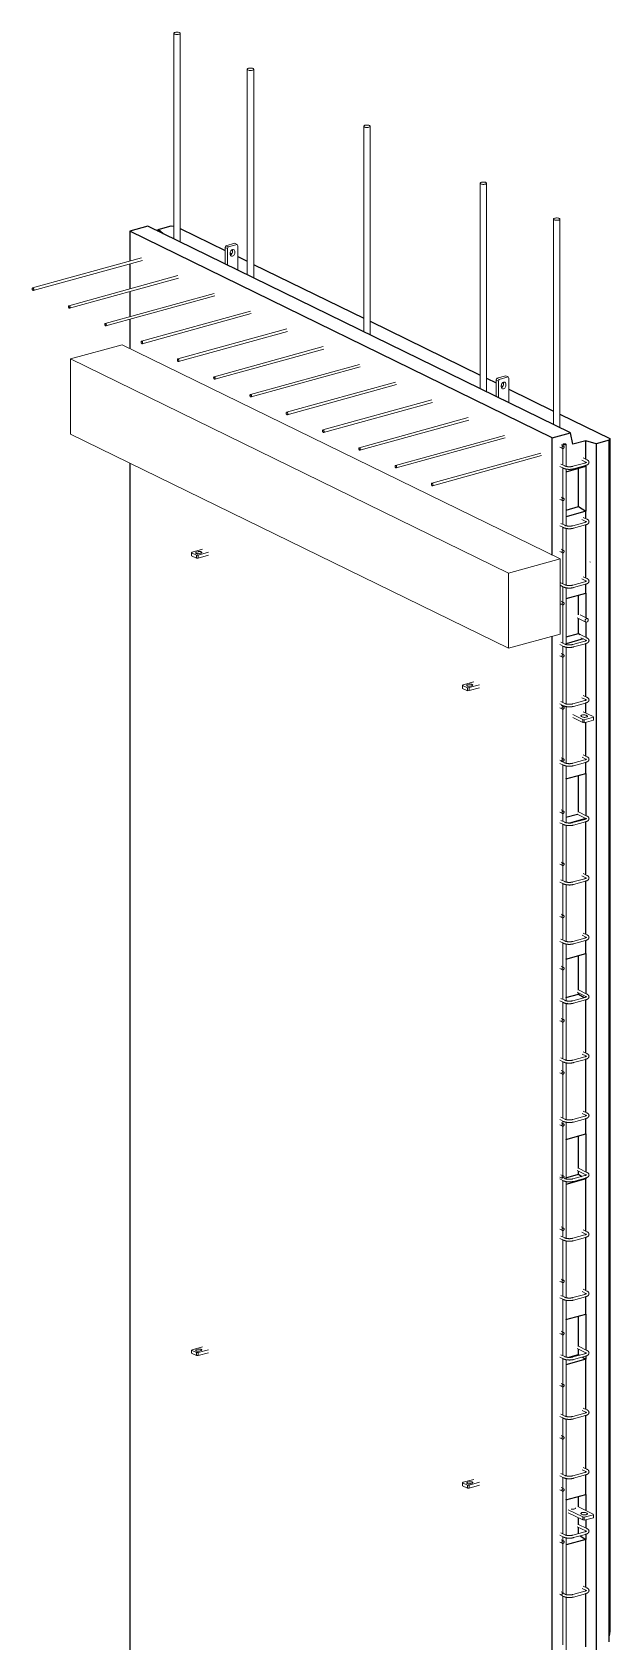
# Model space of a CAD drawing. Header units: millimetres. Extents: x 8908 to 30006, y -2054 to 18539.
# Drawn here: x 23702 to 25489, y 2677 to 7659 of the extents above; entities that cross this region are included whole.
import ezdxf

# ---------------------------------------------------------------- set-up
doc = ezdxf.new("R2010")
doc.units = ezdxf.units.MM
for name, color, linetype, lineweight in [('A-GENM', 13, 'Continuous', 18), ('A-WALL', 113, 'Continuous', 25), ('S-BEAM', 12, 'Continuous', 18), ('S-RBAR', 171, 'Continuous', 18)]:
    doc.layers.add(name, color=color, linetype=linetype, lineweight=lineweight)

# ---------------------------------------------------------------- blocks, each defined once
blk = doc.blocks.new('Rebar Bar - Part 1534017773-431004-3D Ortho')
at = {"layer": 'S-RBAR'}
for p, q in [((17723.4, 6315.1), (17734.9, 6309.5)), ((17738.4, 6316.7), (17726.9, 6322.3))]:
    blk.add_line(p, q, dxfattribs=at)
blk = doc.blocks.new('Rebar Bar - Part 2227165887-431004-3D Ortho')
at = {"layer": 'S-RBAR'}
for points in [[(17734.9, 6309.5, 0), (17735.5, 6309.2, 0), (17736.2, 6308.9, 0), (17736.8, 6308.7, 0), (17737.5, 6308.4, 0), (17738.2, 6308.2, 0), (17738.8, 6308, 0), (17739.6, 6307.8, 0), (17740.3, 6307.6, 0), (17741, 6307.4, 0), (17741.8, 6307.2, 0), (17742.6, 6307, 0), (17743.3, 6306.9, 0), (17744.1, 6306.8, 0), (17745, 6306.6, 0), (17745.8, 6306.5, 0), (17746.6, 6306.4, 0), (17747.4, 6306.4, 0), (17748.3, 6306.3, 0), (17749.1, 6306.2, 0), (17750, 6306.2, 0), (17750.8, 6306.2, 0), (17751.7, 6306.1, 0), (17752.5, 6306.1, 0), (17753.4, 6306.1, 0), (17754.3, 6306.1, 0), (17755.1, 6306.2, 0), (17756, 6306.2, 0), (17756.8, 6306.3, 0), (17757.7, 6306.3, 0), (17758.5, 6306.4, 0), (17759.3, 6306.5, 0), (17760.1, 6306.6, 0), (17761, 6306.7, 0), (17761.8, 6306.9, 0), (17762.5, 6307, 0), (17763.3, 6307.2, 0), (17764.1, 6307.3, 0), (17764.8, 6307.5, 0), (17765.6, 6307.7, 0), (17765.8, 6307.7, 0)], [(17738.4, 6316.7, 0), (17738.8, 6316.5, 0), (17739.2, 6316.3, 0), (17739.7, 6316.1, 0), (17740.1, 6315.9, 0), (17740.6, 6315.8, 0), (17741.2, 6315.6, 0), (17741.7, 6315.5, 0), (17742.3, 6315.3, 0), (17742.9, 6315.2, 0), (17743.5, 6315, 0), (17744.1, 6314.9, 0), (17744.7, 6314.8, 0), (17745.4, 6314.7, 0), (17746.1, 6314.6, 0), (17746.8, 6314.5, 0), (17747.5, 6314.4, 0), (17748.2, 6314.3, 0), (17748.9, 6314.3, 0), (17749.6, 6314.2, 0), (17750.3, 6314.2, 0), (17751.1, 6314.1, 0), (17751.8, 6314.1, 0), (17752.6, 6314.1, 0), (17753.3, 6314.1, 0), (17754, 6314.1, 0), (17754.8, 6314.2, 0), (17755.5, 6314.2, 0), (17756.2, 6314.2, 0), (17757, 6314.3, 0), (17757.7, 6314.4, 0), (17758.4, 6314.5, 0), (17759.1, 6314.5, 0), (17759.7, 6314.6, 0), (17760.4, 6314.7, 0), (17761.1, 6314.9, 0), (17761.7, 6315, 0), (17762.3, 6315.1, 0), (17762.9, 6315.3, 0), (17763.5, 6315.4, 0), (17763.6, 6315.5, 0)]]:
    blk.add_polyline3d(points, dxfattribs=at)
blk = doc.blocks.new('Rebar Bar - Part 3241041724-431004-3D Ortho')
at = {"layer": 'S-RBAR'}
for p, q in [((17800.5, 6325.6), (17763.6, 6315.5)), ((17765.8, 6307.7), (17802.6, 6317.9))]:
    blk.add_line(p, q, dxfattribs=at)
blk = doc.blocks.new('Rebar Bar - Part 2227165887-V1-3D Ortho')
at = {"layer": 'S-RBAR'}
for points in [[(17807.3, 6335.7, 0), (17807.9, 6335.4, 0), (17808.5, 6335.1, 0), (17809, 6334.7, 0), (17809.5, 6334.4, 0), (17810.1, 6334, 0), (17810.6, 6333.6, 0), (17811, 6333.2, 0), (17811.5, 6332.7, 0), (17811.9, 6332.2, 0), (17812.3, 6331.7, 0), (17812.6, 6331.1, 0), (17812.9, 6330.5, 0), (17813.2, 6329.9, 0), (17813.4, 6329.2, 0), (17813.5, 6328.5, 0), (17813.6, 6327.7, 0), (17813.5, 6327, 0), (17813.4, 6326.3, 0), (17813.2, 6325.6, 0), (17813, 6325, 0), (17812.7, 6324.3, 0), (17812.4, 6323.8, 0), (17812, 6323.2, 0), (17811.6, 6322.7, 0), (17811.1, 6322.3, 0), (17810.7, 6321.8, 0), (17810.2, 6321.4, 0), (17809.7, 6321, 0), (17809.1, 6320.7, 0), (17808.6, 6320.3, 0), (17808, 6320, 0), (17807.4, 6319.7, 0), (17806.8, 6319.4, 0), (17806.2, 6319.2, 0), (17805.6, 6318.9, 0), (17804.9, 6318.6, 0), (17804.2, 6318.4, 0), (17803.5, 6318.2, 0), (17802.8, 6318, 0), (17802.6, 6317.9, 0)], [(17805.6, 6327.2, 0), (17805.6, 6327.3, 0), (17805.5, 6327.3, 0), (17805.4, 6327.4, 0), (17805.3, 6327.6, 0), (17805.1, 6327.7, 0), (17804.9, 6327.9, 0), (17804.6, 6328, 0), (17804.3, 6328.2, 0), (17804, 6328.4, 0), (17803.8, 6328.5, 0)], [(17805.7, 6328.1, 0), (17805.6, 6328.1, 0), (17805.6, 6328.1, 0), (17805.5, 6328, 0), (17805.4, 6327.9, 0), (17805.3, 6327.8, 0), (17805.1, 6327.6, 0), (17804.9, 6327.5, 0), (17804.6, 6327.3, 0), (17804.3, 6327.1, 0), (17804, 6327, 0), (17803.7, 6326.8, 0), (17803.3, 6326.6, 0), (17802.9, 6326.4, 0), (17802.4, 6326.3, 0), (17801.9, 6326.1, 0), (17801.4, 6325.9, 0), (17800.9, 6325.8, 0), (17800.5, 6325.6, 0)]]:
    blk.add_polyline3d(points, dxfattribs=at)
blk = doc.blocks.new('Rebar Bar - Part 3098984773-431004-3D Ortho')
at = {"layer": 'S-RBAR'}
for p, q in [((17791.8, 6334.4), (17803.8, 6328.5)), ((17807.3, 6335.7), (17795.8, 6341.3))]:
    blk.add_line(p, q, dxfattribs=at)
blk = doc.blocks.new('Rebar Bar - Part 1534017773-V2-3D Ortho')
at = {"layer": 'S-RBAR'}
for p, q in [((17724, 5947.2), (17734.9, 5941.8)), ((17738.4, 5949), (17726.9, 5954.7))]:
    blk.add_line(p, q, dxfattribs=at)
blk = doc.blocks.new('Rebar Bar - Part 3098984773-V3-3D Ortho')
at = {"layer": 'S-RBAR'}
for p, q in [((17807.3, 5784.2), (17781.6, 5796.8)), ((17788.2, 5784.7), (17803.8, 5777))]:
    blk.add_line(p, q, dxfattribs=at)
blk = doc.blocks.new('Rebar Bar - Part 3098984773-V4-3D Ortho')
at = {"layer": 'S-RBAR'}
for p, q in [((17792.3, 5415.1), (17803.8, 5409.4)), ((17807.3, 5416.6), (17795.8, 5422.2))]:
    blk.add_line(p, q, dxfattribs=at)
blk = doc.blocks.new('Rebar Bar - Part 3098984773-V5-3D Ortho')
at = {"layer": 'S-RBAR'}
for p, q in [((17777.2, 5238.6), (17803.8, 5225.6)), ((17807.3, 5232.8), (17780.8, 5245.8))]:
    blk.add_line(p, q, dxfattribs=at)
blk = doc.blocks.new('Rebar Bar - Part 1534017773-V6-3D Ortho')
at = {"layer": 'S-RBAR'}
for p, q in [((17723.4, 4109.3), (17734.9, 4103.7)), ((17738.4, 4110.9), (17732.9, 4113.6))]:
    blk.add_line(p, q, dxfattribs=at)
blk = doc.blocks.new('Rebar Bar - Part 1534017773-V7-3D Ortho')
at = {"layer": 'S-RBAR'}
for p, q in [((17723.4, 2822.6), (17734.9, 2817)), ((17738.4, 2824.1), (17732.5, 2827.1))]:
    blk.add_line(p, q, dxfattribs=at)
blk = doc.blocks.new('Rebar Bar - Part 864883769-431004-3D Ortho')
at = {"layer": 'S-RBAR'}
for p, q in [((17664.4, 6356.4), (17327.1, 6263.2)), ((17329.2, 6255.5), (17666.6, 6348.7))]:
    blk.add_line(p, q, dxfattribs=at)
for points in [[(17330.6, 6258.1, 0), (17330.5, 6259.1, 0), (17330.3, 6260.2, 0), (17329.9, 6261.1, 0), (17329.4, 6262, 0), (17328.8, 6262.6, 0), (17328.2, 6263, 0), (17327.6, 6263.2, 0), (17327, 6263.1, 0), (17326.5, 6262.8, 0), (17326.1, 6262.2, 0), (17325.9, 6261.4, 0), (17325.8, 6260.5, 0)], [(17325.8, 6260.5, 0), (17325.9, 6259.5, 0), (17326.1, 6258.5, 0), (17326.5, 6257.5, 0), (17327, 6256.7, 0), (17327.6, 6256, 0), (17328.2, 6255.6, 0), (17328.8, 6255.4, 0), (17329.4, 6255.5, 0), (17329.9, 6255.9, 0), (17330.3, 6256.4, 0), (17330.5, 6257.2, 0), (17330.6, 6258.1, 0)]]:
    blk.add_polyline3d(points, dxfattribs=at)
blk = doc.blocks.new('Rebar Bar - Part 864883769-V11-3D Ortho')
at = {"layer": 'S-RBAR'}
for p, q in [((17215.3, 6576.2), (16878, 6483)), ((16880.1, 6475.3), (17217.6, 6568.5))]:
    blk.add_line(p, q, dxfattribs=at)
for points in [[(16881.5, 6477.9, 0), (16881.4, 6478.9, 0), (16881.2, 6480, 0), (16880.8, 6480.9, 0), (16880.3, 6481.8, 0), (16879.7, 6482.4, 0), (16879.1, 6482.8, 0), (16878.4, 6483, 0), (16877.9, 6482.9, 0), (16877.4, 6482.6, 0), (16877, 6482, 0), (16876.7, 6481.2, 0), (16876.7, 6480.3, 0)], [(16876.7, 6480.3, 0), (16876.7, 6479.3, 0), (16877, 6478.3, 0), (16877.4, 6477.3, 0), (16877.9, 6476.5, 0), (16878.4, 6475.8, 0), (16879.1, 6475.4, 0), (16879.7, 6475.2, 0), (16880.3, 6475.3, 0), (16880.8, 6475.7, 0), (16881.2, 6476.2, 0), (16881.4, 6477, 0), (16881.5, 6477.9, 0)]]:
    blk.add_polyline3d(points, dxfattribs=at)
blk = doc.blocks.new('RR spread anchor face based - RR-SA-4_0-180-1726831-3D Ortho')
at = {"layer": 'A-GENM'}
for p, q in [((17526.1, 6582.8), (17528.1, 6588)), ((17526.1, 6531.2), (17526.1, 6582.8)), ((17533.3, 6579.3), (17526.1, 6582.8)), ((17528.1, 6588), (17556.1, 6595.7)), ((17528.1, 6588), (17535.3, 6584.5)), ((17535.3, 6584.5), (17533.3, 6579.3)), ((17533.3, 6579.3), (17533.3, 6527.7)), ((17563.3, 6592.2), (17535.3, 6584.5)), ((17556.1, 6595.7), (17563.3, 6592.2)), ((17565.3, 6588.1), (17563.3, 6592.2)), ((17565.3, 6512), (17565.3, 6588.1)), ((17542.1, 6561.9), (17542.1, 6565.6)), ((17549.3, 6573.1), (17549, 6575.2)), ((17549.3, 6569.4), (17549.3, 6573.1)), ((17556.5, 6569.6), (17556.5, 6565.9))]:
    blk.add_line(p, q, dxfattribs=at)
for points in [[(17542.1, 6565.6, 0), (17542.3, 6567.8, 0), (17543, 6570, 0), (17544.2, 6572.1, 0), (17545.7, 6573.8, 0), (17547.4, 6575.2, 0), (17549.3, 6576, 0), (17551.1, 6576.2, 0), (17552.9, 6575.8, 0), (17554.4, 6574.9, 0), (17555.5, 6573.5, 0), (17556.2, 6571.7, 0), (17556.5, 6569.6, 0)], [(17556.5, 6565.9, 0), (17556.2, 6563.6, 0), (17555.5, 6561.4, 0), (17554.4, 6559.4, 0), (17552.9, 6557.6, 0), (17551.1, 6556.3, 0), (17549.3, 6555.5, 0), (17547.4, 6555.3, 0), (17545.7, 6555.6, 0), (17544.2, 6556.5, 0), (17543, 6558, 0), (17542.3, 6559.8, 0), (17542.1, 6561.9, 0)], [(17542.5, 6559.2, 0), (17543.9, 6559.8, 0), (17545.7, 6561.1, 0), (17547.2, 6562.9, 0), (17548.3, 6564.9, 0), (17549, 6567.1, 0), (17549.3, 6569.4, 0)], [(17550, 6519.6, 0), (17551.1, 6519.6, 0), (17552.9, 6519.3, 0), (17554.4, 6518.4, 0), (17555.5, 6517, 0)]]:
    blk.add_polyline3d(points, dxfattribs=at)
blk = doc.blocks.new('Rebar Bar - Part 3145980499-431004-3D Ortho')
at = {"layer": 'S-RBAR'}
for p, q in [((16756, 7544.7), (16756, 6908.1)), ((16776, 6898.3), (16776, 7544.7))]:
    blk.add_line(p, q, dxfattribs=at)
for points in [[(16774, 7546.9, 0), (16772.1, 7547.6, 0), (16769.9, 7548.1, 0), (16767.4, 7548.3, 0), (16764.8, 7548.3, 0), (16762.2, 7548.1, 0), (16760, 7547.6, 0), (16758.1, 7546.9, 0), (16756.8, 7546.1, 0), (16756.1, 7545.2, 0), (16756, 7544.2, 0), (16756.7, 7543.3, 0), (16758, 7542.5, 0)], [(16758, 7542.5, 0), (16759.8, 7541.8, 0), (16762, 7541.3, 0), (16764.6, 7541, 0), (16767.2, 7541, 0), (16769.7, 7541.3, 0), (16772, 7541.7, 0), (16773.8, 7542.4, 0), (16775.2, 7543.2, 0), (16775.9, 7544.2, 0), (16775.9, 7545.1, 0), (16775.2, 7546.1, 0), (16774, 7546.9, 0)]]:
    blk.add_polyline3d(points, dxfattribs=at)
blk = doc.blocks.new('Rebar Bar - Part 4200314357-431004-3D Ortho')
at = {"layer": 'S-RBAR'}
for p, q in [((16528.9, 7655.8), (16528.9, 7019.3)), ((16548.9, 7009.5), (16548.9, 7655.8))]:
    blk.add_line(p, q, dxfattribs=at)
for points in [[(16546.9, 7658, 0), (16545.1, 7658.7, 0), (16542.8, 7659.2, 0), (16540.3, 7659.5, 0), (16537.7, 7659.5, 0), (16535.2, 7659.2, 0), (16532.9, 7658.8, 0), (16531, 7658.1, 0), (16529.7, 7657.3, 0), (16529, 7656.3, 0), (16529, 7655.4, 0), (16529.6, 7654.4, 0), (16530.9, 7653.6, 0)], [(16530.9, 7653.6, 0), (16532.7, 7652.9, 0), (16535, 7652.4, 0), (16537.5, 7652.2, 0), (16540.1, 7652.2, 0), (16542.6, 7652.4, 0), (16544.9, 7652.9, 0), (16546.8, 7653.5, 0), (16548.1, 7654.4, 0), (16548.8, 7655.3, 0), (16548.8, 7656.3, 0), (16548.2, 7657.2, 0), (16546.9, 7658, 0)]]:
    blk.add_polyline3d(points, dxfattribs=at)
blk = doc.blocks.new('RR spread anchor face based - RR-SA-2_5-200-1726821-3D Ortho')
at = {"layer": 'A-GENM'}
for p, q in [((17424.7, 5639.4), (17422.2, 5637.5)), ((17422.2, 5637.5), (17437.3, 5630.2)), ((17422.2, 5637.5), (17422.2, 5628.2)), ((17456.7, 5648.2), (17424.7, 5639.4)), ((17437.9, 5639.3), (17442.7, 5640.7)), ((17442.8, 5630.6), (17474.7, 5639.4)), ((17451.1, 5636.5), (17446.3, 5635.2)), ((17437.3, 5620.9), (17422.2, 5628.2)), ((17437.3, 5630.2), (17442.8, 5630.6)), ((17437.3, 5630.2), (17437.3, 5620.9)), ((17442.8, 5621.3), (17437.3, 5620.9)), ((17442.8, 5630.6), (17442.8, 5621.3)), ((17474.7, 5630.1), (17442.8, 5621.3))]:
    blk.add_line(p, q, dxfattribs=at)
for points in [[(17446.3, 5635.2, 0), (17444.8, 5634.9, 0), (17443, 5634.7, 0), (17441.2, 5634.7, 0), (17439.4, 5634.9, 0), (17437.8, 5635.3, 0), (17436.5, 5635.7, 0), (17435.6, 5636.3, 0), (17435.2, 5637, 0), (17435.2, 5637.6, 0), (17435.7, 5638.3, 0), (17436.6, 5638.9, 0), (17437.9, 5639.3, 0)], [(17442.7, 5640.7, 0), (17444.3, 5641, 0), (17446.1, 5641.2, 0), (17447.9, 5641.2, 0), (17449.7, 5641, 0), (17451.3, 5640.6, 0), (17452.5, 5640.2, 0), (17453.4, 5639.6, 0), (17453.9, 5638.9, 0), (17453.9, 5638.2, 0), (17453.4, 5637.6, 0), (17452.4, 5637, 0), (17451.1, 5636.5, 0)]]:
    blk.add_polyline3d(points, dxfattribs=at)
blk = doc.blocks.new('Rebar Bar - Part 2024903536-431004-3D Ortho')
at = {"layer": 'S-RBAR'}
for p, q in [((17734.9, 6378), (17727, 6381.8)), ((17723.5, 6374.7), (17731.4, 6370.8))]:
    blk.add_line(p, q, dxfattribs=at)
for points in [[(17736.4, 6375.3, 0), (17736.3, 6376.2, 0), (17736, 6377, 0), (17735.4, 6377.6, 0), (17734.8, 6378, 0), (17734, 6378.2, 0), (17733.2, 6378.1, 0), (17732.4, 6377.7, 0), (17731.6, 6377.2, 0), (17730.9, 6376.4, 0), (17730.4, 6375.5, 0), (17730.1, 6374.5, 0), (17730, 6373.5, 0)], [(17730, 6373.5, 0), (17730.1, 6372.6, 0), (17730.4, 6371.7, 0), (17730.9, 6371.1, 0), (17731.6, 6370.7, 0), (17732.4, 6370.6, 0), (17733.2, 6370.7, 0), (17734, 6371, 0), (17734.8, 6371.6, 0), (17735.4, 6372.4, 0), (17736, 6373.3, 0), (17736.3, 6374.3, 0), (17736.4, 6375.3, 0)]]:
    blk.add_polyline3d(points, dxfattribs=at)
blk = doc.blocks.new('Rebar Bar - Part 2024903536-V14-3D Ortho')
at = {"layer": 'S-RBAR'}
for p, q in [((17724, 5890.2), (17731.4, 5886.6)), ((17734.9, 5893.8), (17727, 5897.7))]:
    blk.add_line(p, q, dxfattribs=at)
for points in [[(17736.4, 5891.1, 0), (17736.3, 5892, 0), (17736, 5892.8, 0), (17735.4, 5893.4, 0), (17734.8, 5893.8, 0), (17734, 5894, 0), (17733.2, 5893.9, 0), (17732.4, 5893.5, 0), (17731.6, 5893, 0), (17730.9, 5892.2, 0), (17730.4, 5891.3, 0), (17730.1, 5890.3, 0), (17730, 5889.3, 0)], [(17730, 5889.3, 0), (17730.1, 5888.4, 0), (17730.4, 5887.6, 0), (17730.9, 5886.9, 0), (17731.6, 5886.5, 0), (17732.4, 5886.4, 0), (17733.2, 5886.5, 0), (17734, 5886.8, 0), (17734.8, 5887.4, 0), (17735.4, 5888.2, 0), (17736, 5889.1, 0), (17736.3, 5890.1, 0), (17736.4, 5891.1, 0)]]:
    blk.add_polyline3d(points, dxfattribs=at)
blk = doc.blocks.new('Rebar Bar - Part 2024903536-V15-3D Ortho')
at = {"layer": 'S-RBAR'}
for p, q in [((17723.5, 4115.1), (17731.4, 4111.2)), ((17734.9, 4118.4), (17726.5, 4122.5))]:
    blk.add_line(p, q, dxfattribs=at)
for points in [[(17736.4, 4115.7, 0), (17736.3, 4116.6, 0), (17736, 4117.4, 0), (17735.4, 4118.1, 0), (17734.8, 4118.5, 0), (17734, 4118.6, 0), (17733.2, 4118.5, 0), (17732.4, 4118.2, 0), (17731.6, 4117.6, 0), (17730.9, 4116.8, 0), (17730.4, 4115.9, 0), (17730.1, 4114.9, 0), (17730, 4113.9, 0)], [(17730, 4113.9, 0), (17730.1, 4113, 0), (17730.4, 4112.2, 0), (17730.9, 4111.6, 0)], [(17735.4, 4112.8, 0), (17736, 4113.7, 0), (17736.3, 4114.7, 0), (17736.4, 4115.7, 0)]]:
    blk.add_polyline3d(points, dxfattribs=at)
blk = doc.blocks.new('Rebar Bar - Part 2024903536-V16-3D Ortho')
at = {"layer": 'S-RBAR'}
for p, q in [((17723.5, 2823.9), (17731.4, 2820.1)), ((17734.9, 2827.2), (17727, 2831.1))]:
    blk.add_line(p, q, dxfattribs=at)
blk.add_polyline3d([(17736.3, 2825.5, 0), (17736, 2826.3, 0), (17735.4, 2826.9, 0), (17734.8, 2827.3, 0), (17734, 2827.5, 0), (17733.2, 2827.4, 0), (17732.4, 2827, 0), (17731.6, 2826.4, 0), (17730.9, 2825.7, 0), (17730.4, 2824.7, 0), (17730.1, 2823.8, 0), (17730, 2822.8, 0)], dxfattribs=at)
blk = doc.blocks.new('Rebar Bar - Part 3352154782-431004-3D Ortho')
at = {"layer": 'S-RBAR'}
for p, q in [((17732.5, 6383.4), (17732.5, 6379)), ((17742.5, 6315.5), (17742.5, 6383.4)), ((17732.5, 6371.3), (17732.5, 6319.4)), ((17732.5, 6310.8), (17732.5, 6217.6)), ((17742.5, 6131.7), (17742.5, 6307.4)), ((17732.5, 6209.9), (17732.5, 6135.5)), ((17732.5, 6127), (17732.5, 6056.2)), ((17742.5, 5947.9), (17742.5, 6123.5)), ((17732.5, 6048.5), (17732.5, 5951.7)), ((17732.5, 5943.1), (17732.5, 5894.8)), ((17742.5, 5764.1), (17742.5, 5939.7)), ((17732.5, 5887.1), (17732.5, 5767.9)), ((17732.5, 5759.3), (17732.5, 5733.4)), ((17742.5, 5580.3), (17742.5, 5755.9)), ((17732.5, 5725.7), (17732.5, 5584.1)), ((17732.5, 5575.5), (17732.5, 5572)), ((17732.5, 5564.3), (17732.5, 5410.6)), ((17742.5, 5396.4), (17742.5, 5572.1)), ((17732.5, 5402.9), (17732.5, 5400.3)), ((17732.5, 5391.7), (17732.5, 5249.2)), ((17742.5, 5212.6), (17742.5, 5388.3)), ((17732.5, 5241.6), (17732.5, 5216.5)), ((17732.5, 5207.9), (17732.5, 5087.8)), ((17742.5, 5028.8), (17742.5, 5204.5)), ((17732.5, 5080.2), (17732.5, 5032.6)), ((17732.5, 5024.1), (17732.5, 4926.4)), ((17742.5, 4845), (17742.5, 5020.6)), ((17732.5, 4918.8), (17732.5, 4848.8)), ((17732.5, 4840.2), (17732.5, 4765)), ((17742.5, 4661.2), (17742.5, 4836.8)), ((17732.5, 4757.4), (17732.5, 4665)), ((17732.5, 4656.4), (17732.5, 4603.6)), ((17742.5, 4477.4), (17742.5, 4653)), ((17732.5, 4596), (17732.5, 4481.2)), ((17732.5, 4472.6), (17732.5, 4442.2)), ((17742.5, 4293.5), (17742.5, 4469.2)), ((17732.5, 4434.6), (17732.5, 4297.4)), ((17732.5, 4288.8), (17732.5, 4280.8)), ((17742.5, 4109.7), (17742.5, 4285.4)), ((17732.5, 4273.2), (17732.5, 4119.4)), ((17732.5, 4105), (17732.5, 3958)), ((17742.5, 3925.9), (17742.5, 4101.6)), ((17732.5, 3950.4), (17732.5, 3929.7)), ((17732.5, 3921.2), (17732.5, 3796.6)), ((17742.5, 3742.1), (17742.5, 3917.8)), ((17732.5, 3789), (17732.5, 3745.9)), ((17732.5, 3737.3), (17732.5, 3635.2)), ((17742.5, 3558.3), (17742.5, 3733.9)), ((17732.5, 3627.6), (17732.5, 3562.1)), ((17732.5, 3553.5), (17732.5, 3473.8)), ((17742.5, 3374.5), (17742.5, 3550.1)), ((17732.5, 3466.2), (17732.5, 3378.3)), ((17732.5, 3369.7), (17732.5, 3312.4)), ((17742.5, 3190.7), (17742.5, 3366.3)), ((17732.5, 3304.8), (17732.5, 3194.5)), ((17732.5, 3185.9), (17732.5, 3151)), ((17732.5, 3143.4), (17732.5, 3010.7)), ((17742.5, 3006.8), (17742.5, 3182.5)), ((17732.5, 3002.1), (17732.5, 2989.6)), ((17742.5, 2823), (17742.5, 2998.7)), ((17732.5, 2982), (17732.5, 2828.2)), ((17732.5, 2818.3), (17732.5, 2666.8)), ((17742.5, 2639.2), (17742.5, 2814.9))]:
    blk.add_line(p, q, dxfattribs=at)
for points in [[(17741.5, 6384.5, 0), (17740.5, 6384.9, 0), (17739.4, 6385.1, 0), (17738.2, 6385.2, 0), (17736.9, 6385.3, 0), (17735.6, 6385.1, 0), (17734.5, 6384.9, 0), (17733.5, 6384.6, 0), (17732.9, 6384.1, 0), (17732.5, 6383.7, 0), (17732.5, 6383.2, 0), (17732.8, 6382.7, 0), (17733.5, 6382.3, 0)], [(17733.5, 6382.3, 0), (17734.4, 6382, 0), (17735.5, 6381.7, 0), (17736.8, 6381.6, 0), (17738.1, 6381.6, 0), (17739.3, 6381.7, 0), (17740.5, 6382, 0), (17741.4, 6382.3, 0), (17742.1, 6382.7, 0), (17742.4, 6383.2, 0), (17742.4, 6383.6, 0), (17742.1, 6384.1, 0), (17741.5, 6384.5, 0)]]:
    blk.add_polyline3d(points, dxfattribs=at)
blk = doc.blocks.new('Rebar Bar - Part 30104981-431004-3D Ortho')
at = {"layer": 'S-RBAR'}
blk.add_line((17816, 6019.8), (17818.3, 6018.6), dxfattribs=at)
blk = doc.blocks.new('Rebar Bar - Part 30104981-V20-3D Ortho')
at = {"layer": 'S-RBAR'}
for p, q in [((17777.3, 5846.3), (17803.7, 5833.4)), ((17809, 5844.2), (17785.7, 5855.6))]:
    blk.add_line(p, q, dxfattribs=at)
for points in [[(17811.1, 5840.1, 0), (17811, 5841.5, 0), (17810.5, 5842.7, 0), (17809.7, 5843.7, 0), (17808.7, 5844.3, 0), (17807.6, 5844.5, 0), (17806.3, 5844.4, 0), (17805.1, 5843.8, 0), (17803.9, 5842.9, 0), (17802.9, 5841.8, 0), (17802.2, 5840.4, 0), (17801.7, 5838.9, 0), (17801.5, 5837.5, 0)], [(17801.5, 5837.5, 0), (17801.7, 5836.1, 0), (17802.2, 5834.8, 0), (17802.9, 5833.9, 0), (17803.9, 5833.3, 0), (17805.1, 5833, 0), (17806.3, 5833.2, 0), (17807.6, 5833.7, 0), (17808.7, 5834.6, 0), (17809.7, 5835.8, 0), (17810.5, 5837.1, 0), (17811, 5838.6, 0), (17811.1, 5840.1, 0)]]:
    blk.add_polyline3d(points, dxfattribs=at)
blk = doc.blocks.new('RR spread anchor face based - RR-SA-3_0-200-1726827-3D Ortho')
at = {"layer": 'A-GENM'}
for p, q in [((17764, 5546.8), (17794, 5532.1)), ((17794, 5522.8), (17764, 5537.5)), ((17792.4, 5539.6), (17790, 5540.8)), ((17794, 5532.1), (17799, 5531.2)), ((17794, 5522.8), (17794, 5532.1)), ((17826, 5540.9), (17795.9, 5555.6)), ((17799, 5531.2), (17827, 5538.9)), ((17799, 5531.2), (17799, 5521.9)), ((17804.4, 5544.8), (17806.8, 5543.6)), ((17827, 5538.9), (17826, 5540.9)), ((17827, 5538.9), (17827, 5529.6)), ((17799, 5521.9), (17794, 5522.8)), ((17827, 5529.6), (17799, 5521.9))]:
    blk.add_line(p, q, dxfattribs=at)
for points in [[(17790, 5540.8, 0), (17788.8, 5541.6, 0), (17788.3, 5542.4, 0), (17788.3, 5543.3, 0), (17788.9, 5544.1, 0), (17790.1, 5544.8, 0), (17791.8, 5545.4, 0), (17793.8, 5545.9, 0), (17796.1, 5546.1, 0), (17798.5, 5546.1, 0), (17800.7, 5545.8, 0), (17802.7, 5545.4, 0), (17804.4, 5544.8, 0)], [(17806.8, 5543.6, 0), (17807.9, 5542.9, 0), (17808.5, 5542, 0), (17808.5, 5541.1, 0), (17807.9, 5540.3, 0), (17806.7, 5539.6, 0), (17805, 5539, 0), (17802.9, 5538.5, 0), (17800.7, 5538.3, 0), (17798.3, 5538.3, 0), (17796.1, 5538.6, 0), (17794, 5539, 0), (17792.4, 5539.6, 0)]]:
    blk.add_polyline3d(points, dxfattribs=at)
blk = doc.blocks.new('RR spread anchor face based - RR-SA-3_0-200-V22-3D Ortho')
at = {"layer": 'A-GENM'}
for p, q in [((17826, 3072), (17780.9, 3094)), ((17748.9, 3085.2), (17794, 3063.1)), ((17794, 3053.8), (17748.9, 3075.9)), ((17792.4, 3070.7), (17790, 3071.8)), ((17794, 3063.1), (17799, 3062.2)), ((17794, 3053.8), (17794, 3063.1)), ((17799, 3052.9), (17794, 3053.8)), ((17799, 3062.2), (17827, 3070)), ((17799, 3062.2), (17799, 3052.9)), ((17827, 3060.7), (17799, 3052.9)), ((17804.4, 3075.8), (17806.8, 3074.6)), ((17827, 3070), (17826, 3072)), ((17827, 3070), (17827, 3060.7))]:
    blk.add_line(p, q, dxfattribs=at)
for points in [[(17772, 3090.9, 0), (17772, 3090.1, 0), (17771.3, 3089.2, 0), (17770.1, 3088.5, 0), (17768.5, 3087.9, 0), (17766.4, 3087.5, 0), (17764.1, 3087.2, 0), (17761.8, 3087.3, 0), (17759.5, 3087.5, 0), (17758.2, 3087.7, 0)], [(17790, 3071.8, 0), (17788.8, 3072.6, 0), (17788.3, 3073.4, 0), (17788.3, 3074.3, 0), (17788.9, 3075.1, 0), (17790.1, 3075.9, 0), (17791.8, 3076.5, 0), (17793.8, 3076.9, 0), (17796.1, 3077.1, 0), (17798.5, 3077.1, 0), (17800.7, 3076.9, 0), (17802.7, 3076.4, 0), (17804.4, 3075.8, 0)], [(17806.8, 3074.6, 0), (17807.9, 3073.9, 0), (17808.5, 3073.1, 0), (17808.5, 3072.2, 0), (17807.9, 3071.4, 0), (17806.7, 3070.6, 0), (17805, 3070, 0), (17802.9, 3069.6, 0), (17800.7, 3069.4, 0), (17798.3, 3069.4, 0), (17796.1, 3069.6, 0), (17794, 3070, 0), (17792.4, 3070.7, 0)]]:
    blk.add_polyline3d(points, dxfattribs=at)

msp = doc.modelspace()

# ---------------------------------------------------------------- linework, layer by layer
at = {"layer": 'A-WALL'}
for p, q in [((24060.3, 7058.5), (24004.3, 7043)), ((24004.3, 7043), (24004.3, 6950.7)), ((25311.5, 6403.3), (24004.3, 7043)), ((25367.4, 6418.7), (24060.3, 7058.5)), ((24092.2, 7048.5), (24132.2, 7059.5)), ((24092.2, 7042.8), (24092.2, 7048.5)), ((24107.1, 7035.5), (24092.2, 7048.5)), ((24132.2, 7059.5), (24140.4, 7059.1)), ((24160.2, 7052), (24299, 6984.1)), ((24315, 6976.2), (24320.2, 6973.6)), ((24004.3, 6942.5), (24004.3, 6864.7)), ((24338.2, 6964.9), (24367.5, 6950.5)), ((24387.3, 6940.8), (24727.9, 6774.1)), ((24004.3, 6856.7), (24004.3, 6778.7)), ((24004.3, 6770.5), (24004.3, 6680.3)), ((24747.8, 6764.4), (25088.3, 6597.7)), ((25108.2, 6588), (25137.5, 6573.6)), ((25153.6, 6565.8), (25158.8, 6563.2)), ((25176.7, 6554.5), (25315.4, 6486.6)), ((25335.2, 6476.9), (25489.4, 6401.4)), ((25311.5, 6403.3), (25367.4, 6418.7)), ((25311.5, 6040.6), (25311.5, 6403.3)), ((25375.4, 6383.7), (25367.4, 6418.7)), ((25415.4, 6394.8), (25375.4, 6383.7)), ((25415.4, 6337.3), (25415.4, 6394.8)), ((25447.4, 6385.2), (25415.4, 6394.8)), ((25487.4, 6396.3), (25447.4, 6385.2)), ((25447.4, 6385.2), (25447.4, -2035.3)), ((25489.4, 6401.4), (25487.4, 6396.3)), ((25487.4, 2695.2), (25487.4, 6396.3)), ((25489.4, 6401.4), (25489.4, 2709.6)), ((25415.4, 6327.2), (25415.4, 6328.6)), ((24004.3, 6325.4), (24004.3, 568.2)), ((25353.9, 6298.7), (25415.4, 6315.7)), ((25392.4, 6190.7), (25392.4, 6309.4)), ((25415.4, 6315.7), (25415.4, 6319)), ((25415.4, 6315.8), (25415.4, 6176.3)), ((25353.9, 6180.1), (25392.4, 6190.7)), ((25392.4, 6190.7), (25415.4, 6176.3)), ((25415.4, 6176.3), (25353.9, 6159.3)), ((25415.4, 6153.5), (25415.4, 6176.3)), ((25415.4, 6143.4), (25415.4, 6144.8)), ((25415.4, 5969.7), (25415.4, 6135.2)), ((25415.4, 5959.6), (25415.4, 5961)), ((25415.4, 5922.9), (25415.4, 5951.4)), ((25353.9, 5905.9), (25415.4, 5922.9)), ((25392.4, 5855.9), (25392.4, 5916.5)), ((25415.4, 5922.9), (25415.4, 5846.6)), ((25392.4, 5797.8), (25392.4, 5844.7)), ((25415.4, 5833.7), (25415.4, 5785.9)), ((25311.5, -2054.4), (25311.5, 5789.7)), ((25353.9, 5787.2), (25392.4, 5797.8)), ((25407.2, 5781.1), (25353.9, 5766.4)), ((25392.4, 5797.8), (25397.2, 5794.8)), ((25415.4, 5775.8), (25415.4, 5777.1)), ((25415.4, 5602.1), (25415.4, 5767.5)), ((25415.4, 5591.9), (25415.4, 5593.3)), ((25415.4, 5551.7), (25415.4, 5583.7)), ((25415.4, 5418.2), (25415.4, 5523.3)), ((25415.4, 5407.9), (25415.4, 5409.5)), ((25415.4, 5364.9), (25415.4, 5399.9)), ((25353.8, 5347.9), (25415.4, 5364.9)), ((25392.4, 5245), (25392.4, 5358.5)), ((25415.4, 5364.9), (25415.4, 5234.4)), ((25353.8, 5229.2), (25389, 5238.9)), ((25415.4, 5225.4), (25364.3, 5211.3)), ((25414.5, 5226), (25415.4, 5225.4)), ((25415.4, 5224.1), (25415.4, 5225.4)), ((25415.4, 5050.6), (25415.4, 5216.1)), ((25415.4, 5040.5), (25415.4, 5041.9)), ((25415.4, 4866.8), (25415.4, 5032.3)), ((25415.4, 4856.7), (25415.4, 4858.1)), ((25415.4, 4806.9), (25415.4, 4848.1)), ((25353.8, 4789.9), (25415.4, 4806.9)), ((25392.4, 4693.5), (25392.4, 4800.6)), ((25415.4, 4806.9), (25415.4, 4683.2)), ((25392.4, 4681.9), (25392.4, 4685.5)), ((25353.8, 4671.2), (25392.4, 4681.9)), ((25359.7, 4652.1), (25353.8, 4650.4)), ((25392.4, 4681.9), (25410.2, 4670.7)), ((25415.4, 4674.2), (25415.4, 4672.9)), ((25415.4, 4499.2), (25415.4, 4664.6)), ((25415.4, 4489.1), (25415.4, 4490.4)), ((25415.4, 4315.3), (25415.4, 4480.8)), ((25415.4, 4305.2), (25415.4, 4306.6)), ((25415.4, 4249), (25415.4, 4297)), ((25353.8, 4232), (25415.4, 4249)), ((25392.4, 4142.1), (25392.4, 4242.6)), ((25415.4, 4249), (25415.4, 4131.5)), ((25353.8, 4113.3), (25392.4, 4123.9)), ((25415.4, 4109.5), (25353.8, 4092.5)), ((25392.4, 4123.9), (25392.4, 4134)), ((25392.4, 4123.9), (25403, 4117.3)), ((25412.1, 4111.6), (25415.4, 4109.5)), ((25415.4, 4122.5), (25415.4, 4121.2)), ((25415.4, 4113.2), (25415.4, 4109.5)), ((25415.4, 3947.7), (25415.4, 4109.5)), ((25415.4, 3937.6), (25415.4, 3939)), ((25415.4, 3763.9), (25415.4, 3929.4)), ((25415.4, 3753.8), (25415.4, 3755.2)), ((25415.4, 3691), (25415.4, 3745.6)), ((25353.8, 3674), (25415.4, 3691)), ((25415.4, 3691), (25415.4, 3580.1)), ((25392.4, 3590.6), (25392.4, 3684.7)), ((25415.4, 3551.5), (25353.8, 3534.5)), ((25359.9, 3557), (25392.4, 3566)), ((25392.4, 3566), (25392.4, 3582.6)), ((25392.4, 3566), (25395.8, 3563.8)), ((25404.8, 3558.2), (25415.4, 3551.5)), ((25415.4, 3571.3), (25415.4, 3570)), ((25415.4, 3561.7), (25415.4, 3551.5)), ((25415.4, 3396.3), (25415.4, 3551.5)), ((25415.4, 3386.2), (25415.4, 3387.5)), ((25415.4, 3212.4), (25415.4, 3377.9)), ((25415.4, 3202.3), (25415.4, 3203.7)), ((25415.4, 3133.1), (25415.4, 3194.1)), ((25353.7, 3116), (25415.4, 3133.1)), ((25392.4, 3094), (25392.4, 3126.7)), ((25415.4, 3133.1), (25415.4, 3082.8)), ((25392.4, 3039.2), (25392.4, 3060.2)), ((25415.4, 3054.3), (25415.4, 3028.6)), ((25353.9, 2997.4), (25356.4, 2998.1)), ((25415.4, 2993.6), (25353.9, 2976.6)), ((25392.4, 3011.5), (25392.4, 3031.1)), ((25397.4, 3004.9), (25415.4, 2993.6)), ((25415.4, 3019.9), (25415.4, 3018.5)), ((25415.4, 3010.3), (25415.4, 2993.6)), ((25415.4, 2844.8), (25415.4, 2993.6)), ((25415.4, 2834.7), (25415.4, 2836.1)), ((25415.4, 2661), (25415.4, 2826.5)), ((25489.4, 2709.6), (25487.4, 2695.2)), ((25487.4, 2676.6), (25487.4, 2695.2))]:
    msp.add_line(p, q, dxfattribs=at)
at = {"layer": 'S-BEAM'}
for p, q in [((23820.4, 6647.9), (23980.3, 6692.1)), ((25335.5, 6028.8), (23980.3, 6692.1)), ((23820.4, 6415.4), (23820.4, 6647.9)), ((23820.4, 6647.9), (25175.6, 5984.7)), ((25175.6, 5752.2), (23820.4, 6415.4)), ((25335.5, 6028.8), (25175.6, 5984.7)), ((25175.6, 5984.7), (25175.6, 5752.2)), ((25335.5, 5796.4), (25335.5, 6028.8)), ((25175.6, 5752.2), (25335.5, 5796.4))]:
    msp.add_line(p, q, dxfattribs=at)

# ---------------------------------------------------------------- block references
at = {"layer": 'A-GENM'}
for name, p in [('RR spread anchor face based - RR-SA-4_0-180-1726831-3D Ortho', (6772.9, 410.4)), ('RR spread anchor face based - RR-SA-4_0-180-1726831-3D Ortho', (7611.5, 0)), ('RR spread anchor face based - RR-SA-2_5-200-1726821-3D Ortho', (6772.9, 410.4)), ('RR spread anchor face based - RR-SA-2_5-200-1726821-3D Ortho', (7611.5, 0)), ('RR spread anchor face based - RR-SA-3_0-200-1726827-3D Ortho', (7611.5, 0)), ('RR spread anchor face based - RR-SA-2_5-200-1726821-3D Ortho', (6772.9, -2058.5)), ('RR spread anchor face based - RR-SA-2_5-200-1726821-3D Ortho', (7611.5, -2469)), ('RR spread anchor face based - RR-SA-3_0-200-V22-3D Ortho', (7611.5, 0))]:
    msp.add_blockref(name, p, dxfattribs=at)
at = {"layer": 'S-RBAR'}
for name, p in [('Rebar Bar - Part 4200314357-431004-3D Ortho', (7611.5, 0)), ('Rebar Bar - Part 3145980499-431004-3D Ortho', (7611.5, 0)), ('Rebar Bar - Part 3145980499-431004-3D Ortho', (7971.9, -176.4)), ('Rebar Bar - Part 3145980499-431004-3D Ortho', (8332.3, -352.8)), ('Rebar Bar - Part 4200314357-431004-3D Ortho', (8786.4, -575.1)), ('Rebar Bar - Part 864883769-431004-3D Ortho', (6376.4, 604.5)), ('Rebar Bar - Part 864883769-431004-3D Ortho', (6488.7, 549.5)), ('Rebar Bar - Part 864883769-431004-3D Ortho', (6601, 494.6)), ('Rebar Bar - Part 864883769-431004-3D Ortho', (6713.3, 439.6)), ('Rebar Bar - Part 864883769-431004-3D Ortho', (6825.5, 384.7)), ('Rebar Bar - Part 864883769-431004-3D Ortho', (6937.8, 329.7)), ('Rebar Bar - Part 864883769-431004-3D Ortho', (7050.1, 274.8)), ('Rebar Bar - Part 864883769-V11-3D Ortho', (7611.5, 0)), ('Rebar Bar - Part 864883769-431004-3D Ortho', (7274.6, 164.9)), ('Rebar Bar - Part 864883769-431004-3D Ortho', (7386.9, 109.9)), ('Rebar Bar - Part 864883769-431004-3D Ortho', (7499.2, 55)), ('Rebar Bar - Part 2024903536-431004-3D Ortho', (7611.5, 0)), ('Rebar Bar - Part 3352154782-431004-3D Ortho', (7611.5, 0)), ('Rebar Bar - Part 864883769-431004-3D Ortho', (7611.5, 0)), ('Rebar Bar - Part 3098984773-431004-3D Ortho', (7611.5, 0)), ('Rebar Bar - Part 2227165887-V1-3D Ortho', (7611.5, 0)), ('Rebar Bar - Part 1534017773-431004-3D Ortho', (7611.5, 0)), ('Rebar Bar - Part 2227165887-431004-3D Ortho', (7611.5, 0)), ('Rebar Bar - Part 3241041724-431004-3D Ortho', (7611.5, 0)), ('Rebar Bar - Part 2024903536-431004-3D Ortho', (7611.5, -161.4)), ('Rebar Bar - Part 1534017773-431004-3D Ortho', (7611.5, -183.8)), ('Rebar Bar - Part 2227165887-431004-3D Ortho', (7611.5, -183.8)), ('Rebar Bar - Part 3241041724-431004-3D Ortho', (7611.5, -183.8)), ('Rebar Bar - Part 3098984773-431004-3D Ortho', (7611.5, -183.8)), ('Rebar Bar - Part 2227165887-V1-3D Ortho', (7611.5, -183.8)), ('Rebar Bar - Part 2024903536-431004-3D Ortho', (7611.5, -322.8)), ('Rebar Bar - Part 30104981-431004-3D Ortho', (7611.5, 0)), ('Rebar Bar - Part 1534017773-V2-3D Ortho', (7611.5, 0)), ('Rebar Bar - Part 2227165887-431004-3D Ortho', (7611.5, -367.6)), ('Rebar Bar - Part 3241041724-431004-3D Ortho', (7611.5, -367.6)), ('Rebar Bar - Part 3098984773-431004-3D Ortho', (7611.5, -367.6)), ('Rebar Bar - Part 2227165887-V1-3D Ortho', (7611.5, -367.6)), ('Rebar Bar - Part 2024903536-V14-3D Ortho', (7611.5, 0)), ('Rebar Bar - Part 30104981-V20-3D Ortho', (7611.5, 0)), ('Rebar Bar - Part 3098984773-V3-3D Ortho', (7611.5, 0)), ('Rebar Bar - Part 2227165887-V1-3D Ortho', (7611.5, -551.4)), ('Rebar Bar - Part 1534017773-431004-3D Ortho', (7611.5, -551.4)), ('Rebar Bar - Part 2024903536-431004-3D Ortho', (7611.5, -645.6)), ('Rebar Bar - Part 2227165887-431004-3D Ortho', (7611.5, -551.4)), ('Rebar Bar - Part 3241041724-431004-3D Ortho', (7611.5, -551.4)), ('Rebar Bar - Part 1534017773-431004-3D Ortho', (7611.5, -735.3)), ('Rebar Bar - Part 2227165887-431004-3D Ortho', (7611.5, -735.3)), ('Rebar Bar - Part 3241041724-431004-3D Ortho', (7611.5, -735.3)), ('Rebar Bar - Part 3098984773-431004-3D Ortho', (7611.5, -735.3)), ('Rebar Bar - Part 2227165887-V1-3D Ortho', (7611.5, -735.3)), ('Rebar Bar - Part 2024903536-431004-3D Ortho', (7611.5, -807)), ('Rebar Bar - Part 1534017773-431004-3D Ortho', (7611.5, -919.1)), ('Rebar Bar - Part 2024903536-431004-3D Ortho', (7611.5, -968.4)), ('Rebar Bar - Part 2227165887-431004-3D Ortho', (7611.5, -919.1)), ('Rebar Bar - Part 3241041724-431004-3D Ortho', (7611.5, -919.1)), ('Rebar Bar - Part 3098984773-V4-3D Ortho', (7611.5, 0)), ('Rebar Bar - Part 2227165887-V1-3D Ortho', (7611.5, -919.1)), ('Rebar Bar - Part 2024903536-431004-3D Ortho', (7611.5, -1129.8)), ('Rebar Bar - Part 3098984773-V5-3D Ortho', (7611.5, 0)), ('Rebar Bar - Part 2227165887-V1-3D Ortho', (7611.5, -1102.9)), ('Rebar Bar - Part 1534017773-431004-3D Ortho', (7611.5, -1102.9)), ('Rebar Bar - Part 2227165887-431004-3D Ortho', (7611.5, -1102.9)), ('Rebar Bar - Part 3241041724-431004-3D Ortho', (7611.5, -1102.9)), ('Rebar Bar - Part 2024903536-431004-3D Ortho', (7611.5, -1291.2)), ('Rebar Bar - Part 1534017773-431004-3D Ortho', (7611.5, -1286.7)), ('Rebar Bar - Part 3241041724-431004-3D Ortho', (7611.5, -1286.7)), ('Rebar Bar - Part 3098984773-431004-3D Ortho', (7611.5, -1286.7)), ('Rebar Bar - Part 2227165887-V1-3D Ortho', (7611.5, -1286.7)), ('Rebar Bar - Part 2227165887-431004-3D Ortho', (7611.5, -1286.7)), ('Rebar Bar - Part 2024903536-431004-3D Ortho', (7611.5, -1452.6)), ('Rebar Bar - Part 1534017773-431004-3D Ortho', (7611.5, -1470.5)), ('Rebar Bar - Part 2227165887-431004-3D Ortho', (7611.5, -1470.5)), ('Rebar Bar - Part 3241041724-431004-3D Ortho', (7611.5, -1470.5)), ('Rebar Bar - Part 3098984773-V4-3D Ortho', (7611.5, -551.4)), ('Rebar Bar - Part 2227165887-V1-3D Ortho', (7611.5, -1470.5)), ('Rebar Bar - Part 2024903536-431004-3D Ortho', (7611.5, -1614)), ('Rebar Bar - Part 3098984773-V5-3D Ortho', (7611.5, -551.4)), ('Rebar Bar - Part 1534017773-431004-3D Ortho', (7611.5, -1654.3)), ('Rebar Bar - Part 2227165887-431004-3D Ortho', (7611.5, -1654.3)), ('Rebar Bar - Part 3241041724-431004-3D Ortho', (7611.5, -1654.3)), ('Rebar Bar - Part 2227165887-V1-3D Ortho', (7611.5, -1654.3)), ('Rebar Bar - Part 2024903536-431004-3D Ortho', (7611.5, -1775.4)), ('Rebar Bar - Part 3241041724-431004-3D Ortho', (7611.5, -1838.2)), ('Rebar Bar - Part 3098984773-V4-3D Ortho', (7611.5, -919.1)), ('Rebar Bar - Part 2227165887-V1-3D Ortho', (7611.5, -1838.2)), ('Rebar Bar - Part 1534017773-431004-3D Ortho', (7611.5, -1838.2)), ('Rebar Bar - Part 2024903536-431004-3D Ortho', (7611.5, -1936.8)), ('Rebar Bar - Part 2227165887-431004-3D Ortho', (7611.5, -1838.2)), ('Rebar Bar - Part 1534017773-431004-3D Ortho', (7611.5, -2022)), ('Rebar Bar - Part 2227165887-431004-3D Ortho', (7611.5, -2022)), ('Rebar Bar - Part 3241041724-431004-3D Ortho', (7611.5, -2022)), ('Rebar Bar - Part 3098984773-V4-3D Ortho', (7611.5, -1102.9)), ('Rebar Bar - Part 2227165887-V1-3D Ortho', (7611.5, -2022)), ('Rebar Bar - Part 2024903536-431004-3D Ortho', (7611.5, -2098.2)), ('Rebar Bar - Part 3098984773-V5-3D Ortho', (7611.5, -1102.9)), ('Rebar Bar - Part 1534017773-V6-3D Ortho', (7611.5, 0)), ('Rebar Bar - Part 2024903536-V15-3D Ortho', (7611.5, 0)), ('Rebar Bar - Part 2227165887-431004-3D Ortho', (7611.5, -2205.8)), ('Rebar Bar - Part 3241041724-431004-3D Ortho', (7611.5, -2205.8)), ('Rebar Bar - Part 2227165887-V1-3D Ortho', (7611.5, -2205.8)), ('Rebar Bar - Part 2024903536-431004-3D Ortho', (7611.5, -2420.9)), ('Rebar Bar - Part 3098984773-431004-3D Ortho', (7611.5, -2389.6)), ('Rebar Bar - Part 2227165887-V1-3D Ortho', (7611.5, -2389.6)), ('Rebar Bar - Part 1534017773-431004-3D Ortho', (7611.5, -2389.6)), ('Rebar Bar - Part 2227165887-431004-3D Ortho', (7611.5, -2389.6)), ('Rebar Bar - Part 3241041724-431004-3D Ortho', (7611.5, -2389.6)), ('Rebar Bar - Part 2024903536-431004-3D Ortho', (7611.5, -2582.3)), ('Rebar Bar - Part 1534017773-431004-3D Ortho', (7611.5, -2573.4)), ('Rebar Bar - Part 2227165887-431004-3D Ortho', (7611.5, -2573.4)), ('Rebar Bar - Part 3241041724-431004-3D Ortho', (7611.5, -2573.4)), ('Rebar Bar - Part 3098984773-V4-3D Ortho', (7611.5, -1654.3)), ('Rebar Bar - Part 2227165887-V1-3D Ortho', (7611.5, -2573.4)), ('Rebar Bar - Part 2024903536-431004-3D Ortho', (7611.5, -2743.7)), ('Rebar Bar - Part 3098984773-V5-3D Ortho', (7611.5, -1654.3)), ('Rebar Bar - Part 1534017773-431004-3D Ortho', (7611.5, -2757.2)), ('Rebar Bar - Part 2227165887-431004-3D Ortho', (7611.5, -2757.2)), ('Rebar Bar - Part 3241041724-431004-3D Ortho', (7611.5, -2757.2)), ('Rebar Bar - Part 2227165887-V1-3D Ortho', (7611.5, -2757.2)), ('Rebar Bar - Part 2024903536-431004-3D Ortho', (7611.5, -2905.1)), ('Rebar Bar - Part 3098984773-V4-3D Ortho', (7611.5, -2022)), ('Rebar Bar - Part 2227165887-V1-3D Ortho', (7611.5, -2941.1)), ('Rebar Bar - Part 1534017773-431004-3D Ortho', (7611.5, -2941.1)), ('Rebar Bar - Part 2227165887-431004-3D Ortho', (7611.5, -2941.1)), ('Rebar Bar - Part 3241041724-431004-3D Ortho', (7611.5, -2941.1)), ('Rebar Bar - Part 2024903536-431004-3D Ortho', (7611.5, -3066.5)), ('Rebar Bar - Part 1534017773-431004-3D Ortho', (7611.5, -3124.9)), ('Rebar Bar - Part 2227165887-431004-3D Ortho', (7611.5, -3124.9)), ('Rebar Bar - Part 3241041724-431004-3D Ortho', (7611.5, -3124.9)), ('Rebar Bar - Part 3098984773-V4-3D Ortho', (7611.5, -2205.8)), ('Rebar Bar - Part 2227165887-V1-3D Ortho', (7611.5, -3124.9)), ('Rebar Bar - Part 2024903536-431004-3D Ortho', (7611.5, -3227.9)), ('Rebar Bar - Part 3098984773-V5-3D Ortho', (7611.5, -2205.8)), ('Rebar Bar - Part 1534017773-431004-3D Ortho', (7611.5, -3308.7)), ('Rebar Bar - Part 2024903536-431004-3D Ortho', (7611.5, -3389.3)), ('Rebar Bar - Part 2227165887-431004-3D Ortho', (7611.5, -3308.7)), ('Rebar Bar - Part 3241041724-431004-3D Ortho', (7611.5, -3308.7)), ('Rebar Bar - Part 2227165887-V1-3D Ortho', (7611.5, -3308.7)), ('Rebar Bar - Part 3098984773-V4-3D Ortho', (7611.5, -2573.4)), ('Rebar Bar - Part 2227165887-V1-3D Ortho', (7611.5, -3492.5)), ('Rebar Bar - Part 1534017773-V7-3D Ortho', (7611.5, 0)), ('Rebar Bar - Part 2024903536-V16-3D Ortho', (7611.5, 0)), ('Rebar Bar - Part 2227165887-431004-3D Ortho', (7611.5, -3492.5)), ('Rebar Bar - Part 3241041724-431004-3D Ortho', (7611.5, -3492.5))]:
    msp.add_blockref(name, p, dxfattribs=at)

doc.saveas('drawing.dxf')
